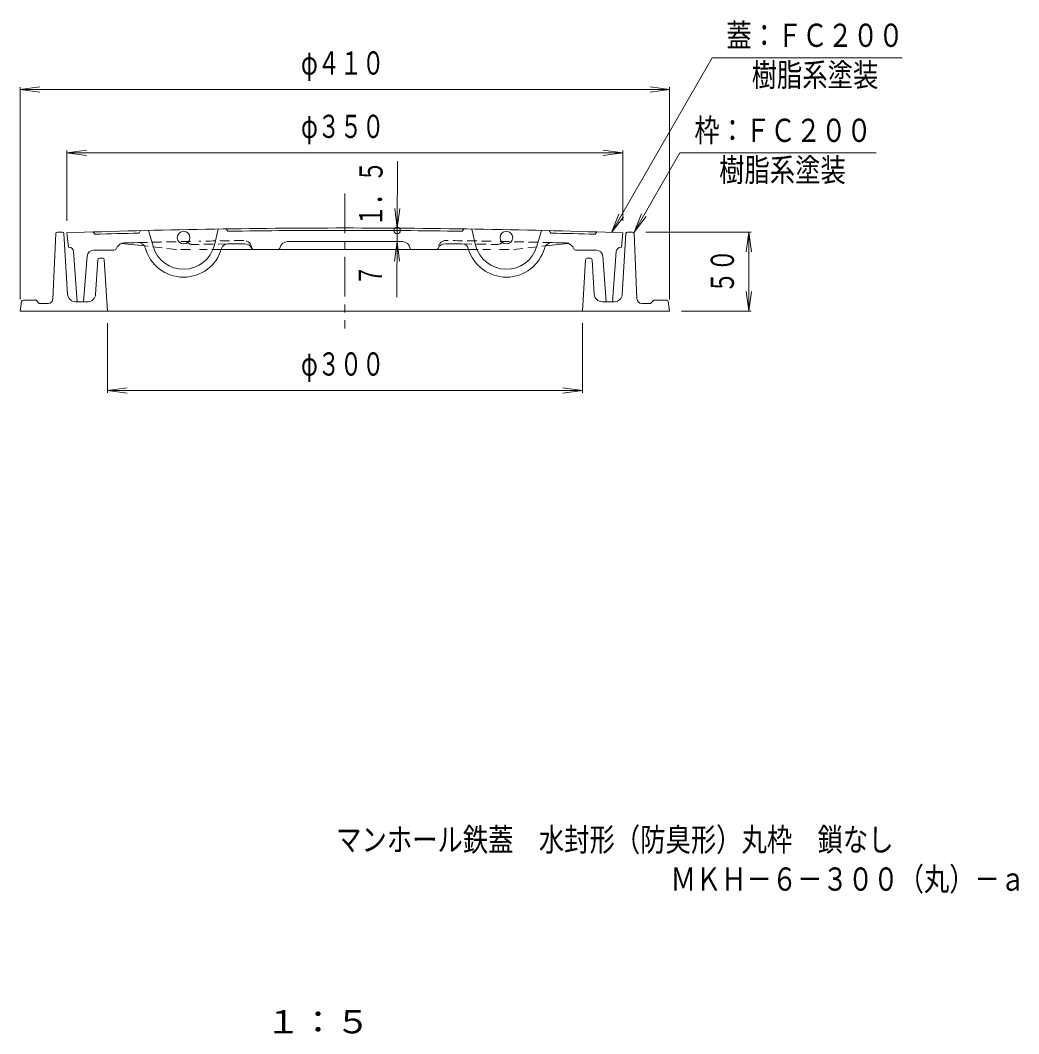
# Model space of a CAD drawing. Units: millimetres, scale not verified. Extents: x -491 to 384, y -667 to 704.
# Drawn here: x -258 to 372, y -667 to -27 of the extents above; entities that cross this region are included whole.
import ezdxf
from ezdxf.enums import TextEntityAlignment as Align

# ---------------------------------------------------------------- set-up
doc = ezdxf.new("R2010")
doc.units = ezdxf.units.MM
doc.header["$LTSCALE"] = 5
doc.header["$PDMODE"] = 32
doc.header["$PDSIZE"] = 4
doc.linetypes.add('CHAIN1', pattern=[8, 5, -1, 1, -1])
doc.linetypes.add('DASHED1', pattern=[1.8, 1.2, -0.6])
for name, color, linetype, lineweight in [('1-1_1-1ﾚｲﾔ', 2, 'Continuous', 18), ('1-2_1-2ﾚｲﾔ', 3, 'Continuous', 18), ('1-4_1-4ﾚｲﾔ', 7, 'Continuous', 18), ('1-5_1-5ﾚｲﾔ', 7, 'Continuous', 18)]:
    doc.layers.add(name, color=color, linetype=linetype, lineweight=lineweight)
doc.layers.add('F-4_F-4ﾚｲﾔ', color=2, linetype='Continuous')
doc.layers.add('F-5_F-5ﾚｲﾔ', color=6, linetype='Continuous')
doc.styles.add('ＭＳ ゴシック', font='')
doc.styles.get('ＭＳ ゴシック').set_extended_font_data('MS Gothic')

msp = doc.modelspace()

# ---------------------------------------------------------------- linework, layer by layer
at = {"layer": '1-1_1-1ﾚｲﾔ'}
for p, q in [((-236.043, -162.122), (-237.873, -203.3)), ((-231.941, -161.167), (-235.044, -161.167)), ((-230.943, -162.105), (-228.596, -200.472)), ((123.943, -162.105), (121.596, -200.472)), ((124.941, -161.167), (128.044, -161.167)), ((129.043, -162.122), (130.873, -203.3)), ((-209.557, -178.605), (-210.895, -200.472)), ((-206.442, -177.667), (-208.559, -177.667)), ((-205.444, -178.607), (-203.5, -211.166)), ((98.444, -178.607), (96.5, -211.166)), ((99.442, -177.667), (101.559, -177.667)), ((102.557, -178.605), (103.895, -200.472)), ((-256.633, -204.166), (-248.5, -204.166)), ((-246.5, -206.167), (-248.5, -204.166)), ((139.5, -206.167), (141.5, -204.166)), ((149.633, -204.166), (141.5, -204.166)), ((-257.623, -205.025), (-258.5, -211.166)), ((-240.87, -206.167), (-246.5, -206.167)), ((-215.886, -205.166), (-223.605, -205.166)), ((108.885, -205.166), (116.605, -205.166)), ((133.87, -206.167), (139.5, -206.167)), ((150.623, -205.025), (151.5, -211.166)), ((-258.5, -211.166), (151.5, -211.166))]:
    msp.add_line(p, q, dxfattribs=at)
for centre, radius, start, end in [((-235.044, -162.167), 1, 90, 177.45486), ((-231.941, -162.167), 1, 3.50032, 90), ((124.941, -162.167), 1, 90, 176.49968), ((128.044, -162.167), 1, 2.54514, 90), ((-208.559, -178.667), 1, 90, 176.49968), ((-206.442, -178.667), 1, 3.4171, 90), ((99.442, -178.667), 1, 90, 176.5829), ((101.559, -178.667), 1, 3.50032, 90), ((-256.633, -205.167), 1, 90, 171.86929), ((-240.87, -203.166), 3, 270, 357.45506), ((-223.605, -200.166), 5, 183.49982, 270), ((-215.886, -200.166), 5, 270, 356.49997), ((108.885, -200.166), 5, 183.50003, 270), ((116.605, -200.166), 5, 270, 356.50018), ((133.87, -203.166), 3, 182.54494, 270), ((149.633, -205.167), 1, 8.13071, 90)]:
    msp.add_arc(centre, radius, start, end, dxfattribs=at)
at = {"layer": '1-2_1-2ﾚｲﾔ', "linetype": 'CHAIN1'}
msp.add_line((-53.5, -136.851), (-53.5, -221.925), dxfattribs=at)
at = {"layer": '1-2_1-2ﾚｲﾔ'}
for p, q in [((-133.504, -159.226), (-135.964, -169.348)), ((-128.505, -159.148), (-127.474, -160.633)), ((21.504, -159.148), (20.474, -160.633)), ((26.504, -159.226), (28.964, -169.348)), ((-229, -161.666), (-228, -170.666)), ((-211.501, -162.583), (-212.5, -161.114)), ((-182.493, -160.25), (-183.462, -161.775)), ((-177.495, -160.123), (-174.624, -170.137)), ((70.495, -160.123), (67.624, -170.137)), ((75.493, -160.25), (76.462, -161.775)), ((104.501, -162.583), (105.5, -161.114)), ((122, -161.666), (121, -170.666)), ((-227.791, -170.666), (-228, -170.666)), ((-212.296, -172.666), (-199.666, -172.666)), ((-197.926, -171.652), (-197.315, -170.572)), ((-180.228, -169.848), (-194.493, -168.275)), ((-131.538, -172.085), (-53.5, -172.085)), ((24.538, -172.085), (-53.5, -172.085)), ((73.228, -169.848), (87.493, -168.275)), ((90.926, -171.652), (90.315, -170.572)), ((105.296, -172.666), (92.666, -172.666)), ((120.791, -170.666), (121, -170.666)), ((-224.799, -173.45), (-222.5, -205.166)), ((-216.285, -176.36), (-218.501, -205.166)), ((109.285, -176.36), (111.5, -205.166)), ((117.799, -173.45), (115.501, -205.166)), ((-218.501, -205.166), (-222.5, -205.166)), ((111.5, -205.166), (115.501, -205.166))]:
    msp.add_line(p, q, dxfattribs=at)
at = {"layer": '1-2_1-2ﾚｲﾔ', "linetype": 'DASHED1'}
for p, q in [((-159.927, -172.085), (-180.228, -169.848)), ((-151.091, -172.085), (-159.927, -172.085)), ((-127.586, -168.629), (-149.464, -169.008)), ((-131.538, -172.085), (-145.406, -172.085)), ((20.586, -168.629), (42.464, -169.008)), ((24.538, -172.085), (38.406, -172.085)), ((44.091, -172.085), (52.927, -172.085)), ((52.927, -172.085), (73.228, -169.848))]:
    msp.add_line(p, q, dxfattribs=at)
at = {"layer": '1-2_1-2ﾚｲﾔ'}
for centre in [(-155.398, -164.625), (48.398, -164.625)]:
    msp.add_circle(centre, 4, dxfattribs=at)
for centre, radius, start, end in [((-53.5, -5158.585), 5000, 90, 92.01149), ((-53.5, -5158.585), 5000, 87.98851, 90), ((-53.5, -5158.585), 4998.5, 91.48987, 91.81139), ((-53.5, -5158.585), 4998.5, 90, 90.84796), ((-53.5, -5158.585), 4998.5, 89.15204, 90), ((-53.5, -5158.585), 4998.5, 88.18861, 88.51013), ((-227.791, -173.666), 3, 4.1445, 90), ((-212.296, -176.666), 4, 90, 175.60153), ((-199.666, -170.666), 2, 270, 330.00108), ((-192.964, -173.035), 5, 92.31918, 150.48114), ((-53.5, -5158.585), 4992.5, 91.50237, 91.60234), ((-184.263, -172.8), 5, 15.81207, 91.50223), ((-155.398, -164.625), 25, 195.81219, 343.96658), ((-155.398, -164.625), 20, 195.99782, 346.34012), ((-127.527, -172.635), 4, 90.85066, 163.96657), ((-53.5, -5158.585), 4990.5, 90.72798, 90.8506), ((-116.869, -173.488), 5, 23.60928, 90.42679), ((-111.371, -171.085), 1, 203.60854, 270.4776), ((-95.619, -171.085), 1, 270.68895, 349.13031), ((-89.727, -172.217), 5, 90.41618, 169.12976), ((-53.5, -5158.585), 4991.5, 90, 90.41624), ((-53.5, -5158.585), 4991.5, 89.58376, 90), ((-17.273, -172.217), 5, 10.87024, 89.58382), ((-11.381, -171.085), 1, 190.86969, 269.31105), ((4.371, -171.085), 1, 269.5224, 336.39146), ((9.869, -173.488), 5, 89.57321, 156.39072), ((-53.5, -5158.585), 4990.5, 89.1494, 89.27202), ((20.526, -172.635), 4, 16.03343, 89.14934), ((48.398, -164.625), 25, 196.03342, 344.18781), ((48.398, -164.625), 20, 193.65988, 344.00218), ((77.263, -172.8), 5, 88.49777, 164.18793), ((-53.5, -5158.585), 4992.5, 88.39766, 88.49763), ((85.964, -173.035), 5, 29.51886, 87.68082), ((92.666, -170.666), 2, 209.99892, 270), ((105.296, -176.666), 4, 4.39847, 90), ((120.791, -173.666), 3, 90, 175.8555)]:
    msp.add_arc(centre, radius, start, end, dxfattribs=at)
at = {"layer": '1-2_1-2ﾚｲﾔ', "linetype": 'DASHED1'}
for centre, radius, start, end in [((-53.5, -5158.585), 4992.5, 91.11998, 91.50237), ((-149.56, -164.009), 5, 217.99348, 271.10184), ((-53.5, -5158.585), 4992.5, 90.7336, 91.05841), ((-117.357, -171.494), 5, 3.90698, 90.7336), ((10.357, -171.494), 5, 89.2664, 176.09302), ((-53.5, -5158.585), 4992.5, 88.94159, 89.2664), ((42.56, -164.009), 5, 268.89816, 322.00652), ((-53.5, -5158.585), 4992.5, 88.49763, 88.88002)]:
    msp.add_arc(centre, radius, start, end, dxfattribs=at)
at = {"layer": '1-4_1-4ﾚｲﾔ'}
for p, q in [((-258.5, -71.166), (-246.107, -69.535)), ((-258.5, -203.666), (-258.5, -69.667)), ((151.5, -71.166), (139.107, -69.535)), ((151.5, -203.666), (151.5, -69.667)), ((-258.5, -71.166), (151.5, -71.166)), ((-258.5, -71.166), (-246.107, -72.798)), ((151.5, -71.166), (139.107, -72.798)), ((-229, -111.167), (-216.607, -109.535)), ((-229, -154.167), (-229, -109.667)), ((-229, -111.167), (121.999, -111.167)), ((-229, -111.167), (-216.607, -112.798)), ((121.999, -111.167), (109.606, -109.535)), ((121.999, -111.167), (109.606, -112.798)), ((121.999, -154.167), (121.999, -109.667)), ((-20.832, -202.221), (-20.266, -116.311)), ((-20.545, -158.694), (-22.095, -146.29)), ((-20.545, -158.694), (-18.832, -146.312)), ((136.5, -161.166), (203, -161.166)), ((201.5, -161.166), (199.868, -173.56)), ((201.5, -211.166), (201.5, -161.166)), ((201.5, -161.166), (203.131, -173.56)), ((-20.601, -167.194), (-22.315, -179.576)), ((-20.601, -167.194), (-19.052, -179.597)), ((201.5, -211.166), (199.868, -198.773)), ((201.5, -211.166), (203.131, -198.773)), ((159, -211.166), (203, -211.166)), ((-203.5, -218.666), (-203.5, -262.666)), ((96.5, -218.666), (96.5, -262.666)), ((-203.5, -261.166), (-191.107, -259.535)), ((-203.5, -261.166), (96.5, -261.166)), ((-203.5, -261.166), (-191.107, -262.798)), ((96.5, -261.166), (84.107, -259.535)), ((96.5, -261.166), (84.107, -262.798))]:
    msp.add_line(p, q, dxfattribs=at)
msp.add_point((-20.555, -160.193), dxfattribs=at)
at = {"layer": '1-5_1-5ﾚｲﾔ'}
for p, q in [((129, -161.166), (157.867, -111.167)), ((157.867, -111.167), (281.895, -111.167)), ((114.722, -161.416), (119.506, -149.868)), ((114.722, -161.416), (122.332, -151.499)), ((129, -161.166), (133.784, -149.618)), ((129, -161.166), (136.61, -151.25))]:
    msp.add_line(p, q, dxfattribs=at)
msp.add_lwpolyline([(114.722, -161.416), (178.375, -51.166), (298.288, -51.166)], dxfattribs=at)

# ---------------------------------------------------------------- texts
at = {"layer": '1-4_1-4ﾚｲﾔ', "color": 3, "style": 'ＭＳ ゴシック', "width": 0.7}
for s, p in [('φ４１０', (-81.25, -66.166)), ('φ３５０', (-81.25, -106.166)), ('φ３００', (-81.25, -256.166))]:
    msp.add_text(s, height=14.66, dxfattribs=at).set_placement(p, align=Align.BOTTOM_LEFT)
at = {"layer": '1-4_1-4ﾚｲﾔ', "color": 3, "style": 'ＭＳ ゴシック'}
for s, rotation, width, p in [('１．５', 89.622, 0.7, (-25.541, -157.943)), ('５０', 90, 0.7, (196.5, -199.916)), ('７', 89.623, 0.65, (-25.786, -195.186))]:
    msp.add_text(s, height=14.66, rotation=rotation, dxfattribs=dict(at, width=width)).set_placement(p, align=Align.BOTTOM_LEFT)
at = {"layer": '1-5_1-5ﾚｲﾔ', "color": 6, "style": 'ＭＳ ゴシック', "width": 0.8}
for s, p in [('蓋：ＦＣ２００', (187.258, -48.666)), ('樹脂系塗装', (203.258, -73.667)), ('枠：ＦＣ２００', (167.139, -108.666)), ('樹脂系塗装', (182.751, -133.667))]:
    msp.add_text(s, height=14.66, dxfattribs=at).set_placement(p, align=Align.BOTTOM_LEFT)
at = {"layer": 'F-4_F-4ﾚｲﾔ', "style": 'ＭＳ ゴシック', "width": 1.1}
msp.add_text('１：５', height=14.66, dxfattribs=at).set_placement((-103.5, -671.327), align=Align.BOTTOM_LEFT)
at = {"layer": 'F-5_F-5ﾚｲﾔ', "style": 'ＭＳ ゴシック', "width": 0.8}
for s, p in [('マンホール鉄蓋\u3000水封形（防臭形）丸枠\u3000鎖なし', (-59.07, -556.381)), ('ＭＫＨ－６－３００（丸）－ａ', (152.09, -581.277))]:
    msp.add_text(s, height=14.66, dxfattribs=at).set_placement(p, align=Align.BOTTOM_LEFT)

doc.saveas('drawing.dxf')
